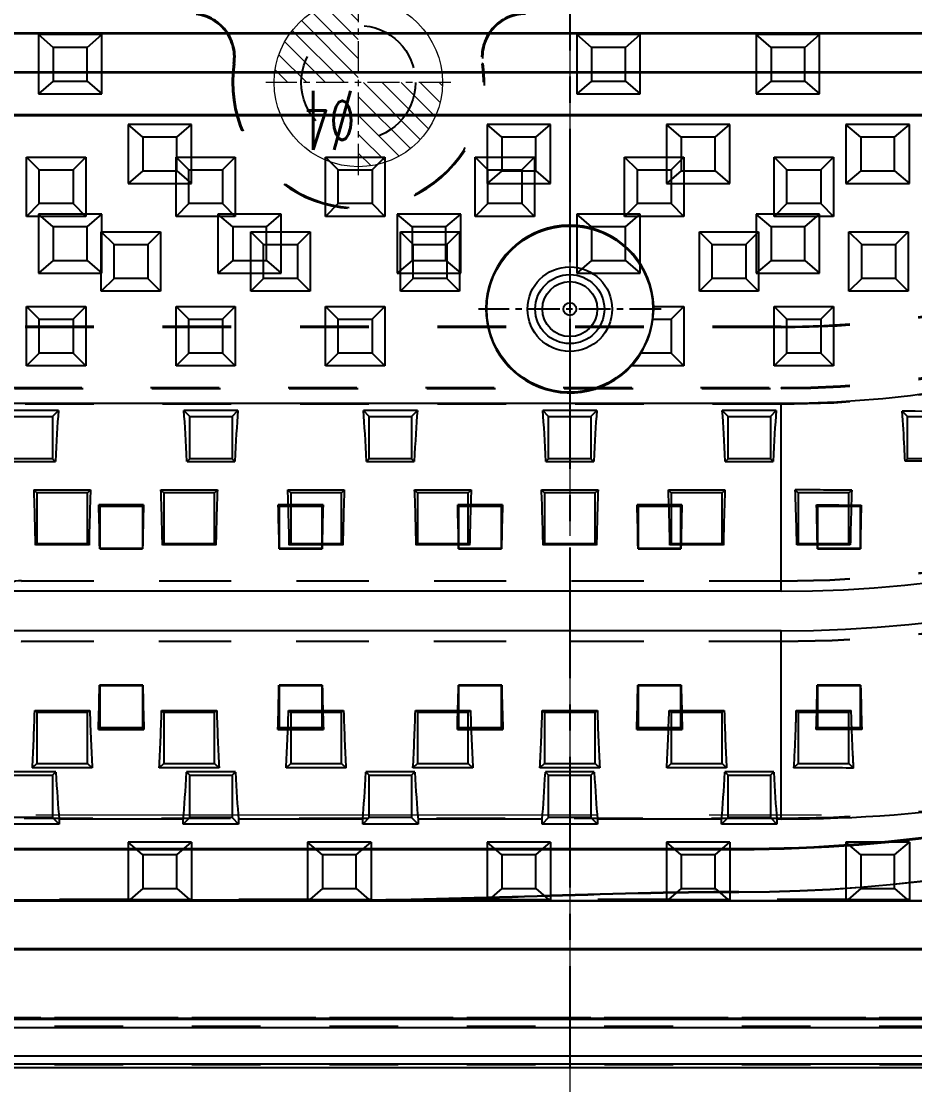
# Model space of a CAD drawing. Header units: millimetres. Extents: x -1495 to -116, y -3881 to 1305.
# Drawn here: x -748.33 to -727.1, y -388.21 to -362.94 of the extents above; entities that cross this region are included whole.
import ezdxf

# ---------------------------------------------------------------- set-up
doc = ezdxf.new("R2010")
doc.units = ezdxf.units.MM
doc.header["$LTSCALE"] = 16.335
doc.linetypes.add('CENTER', pattern=[0.6, 0.375, -0.075, 0.075, -0.075])
doc.linetypes.add('HIDDEN', pattern=[0.2, 0.1, -0.1])
doc.layers.get('0').update_dxf_attribs({"linetype": 'CONTINUOUS'})
for name, color, linetype, lineweight in [('center', 1, 'CENTER', 9), ('epin', 13, 'CONTINUOUS', 9), ('moldbase', 7, 'CONTINUOUS', 20)]:
    doc.layers.add(name, color=color, linetype=linetype, lineweight=lineweight)
doc.layers.add('DEFAULT_2', color=8, linetype='HIDDEN')
doc.styles.add('TXT05', font='txt.shx', dxfattribs={"width": 0.5, "bigfont": 'gbcbig.shx'})

# ---------------------------------------------------------------- blocks, each defined once
blk = doc.blocks.new('epin_ejp_4')
at = {"layer": 'epin'}
h = blk.add_hatch(dxfattribs=at)
h.set_pattern_fill('_ANSI31', color=123, scale=0.1, angle=90, style=0)
h.set_pattern_definition([(135, (760.4252, 313.6428), (-0.2245064, -0.2245064), [])])
h.paths.add_polyline_path([(0, 2, 0.414214), (-2, 0), (0, 0)])
h.paths.add_polyline_path([(2, 0), (0, 0), (0, -2, 0.414214)])
at = {"layer": 'epin', "color": 1, "linetype": 'CENTER', "ltscale": 0.124395}
for p, q in [((0, -2.2), (0, 2.2)), ((-2.2, 0), (2.2, 0))]:
    blk.add_line(p, q, dxfattribs=at)
at = {"layer": 'epin'}
blk.add_circle((0, 0), 2, dxfattribs=at)
at = {"layer": 'epin', "color": 6, "style": 'TXT05', "width": 0.5}
blk.add_text('%%c4', height=1.4, dxfattribs=at).set_placement((0.08, 0.2))
blk = doc.blocks.new('5')
at = {"layer": 'epin', "rotation": 180}
blk.add_blockref('epin_ejp_4', (-952.9, 2339.54), dxfattribs=at)

msp = doc.modelspace()

# ---------------------------------------------------------------- linework, layer by layer
at = {"color": 1, "linetype": 'CENTER', "ltscale": 0.507534}
msp.add_line((-735.3, -305.804), (-735.3, -387.812), dxfattribs=at)
at = {"color": 7, "linetype": 'Continuous'}
for p, q in [((-770.623, -363.231), (-718.215, -363.231)), ((-718.215, -363.226), (-770.619, -363.226)), ((-718.215, -364.152), (-769.12, -364.152)), ((-769.12, -364.158), (-718.215, -364.158)), ((-718.215, -365.163), (-767.589, -365.163)), ((-718.215, -365.184), (-767.589, -365.184)), ((-748.209, -367.576), (-748.209, -366.169)), ((-748.209, -366.169), (-746.802, -366.169)), ((-747.908, -366.47), (-748.209, -366.169)), ((-747.104, -366.47), (-746.802, -366.169)), ((-746.802, -366.169), (-746.802, -367.576)), ((-744.656, -367.576), (-744.656, -366.169)), ((-744.656, -366.169), (-743.249, -366.169)), ((-744.355, -366.47), (-744.656, -366.169)), ((-743.551, -366.47), (-743.249, -366.169)), ((-743.249, -366.169), (-743.249, -367.576)), ((-741.103, -367.576), (-741.103, -366.169)), ((-741.103, -366.169), (-739.696, -366.169)), ((-740.801, -366.47), (-741.103, -366.169)), ((-739.997, -366.47), (-739.696, -366.169)), ((-739.696, -366.169), (-739.696, -367.576)), ((-737.55, -367.576), (-737.55, -366.169)), ((-737.248, -366.47), (-737.55, -366.169)), ((-737.55, -366.169), (-736.143, -366.169)), ((-736.444, -366.47), (-736.143, -366.169)), ((-736.143, -366.169), (-736.143, -367.576)), ((-733.997, -367.576), (-733.997, -366.169)), ((-733.695, -366.47), (-733.997, -366.169)), ((-733.997, -366.169), (-732.59, -366.169)), ((-732.891, -366.47), (-732.59, -366.169)), ((-732.59, -366.169), (-732.59, -367.576)), ((-730.443, -367.576), (-730.443, -366.169)), ((-730.142, -366.47), (-730.443, -366.169)), ((-730.443, -366.169), (-729.036, -366.169)), ((-729.338, -366.47), (-729.036, -366.169)), ((-729.036, -366.169), (-729.036, -367.576)), ((-747.908, -367.274), (-747.908, -366.47)), ((-747.908, -366.47), (-747.104, -366.47)), ((-747.104, -366.47), (-747.104, -367.274)), ((-744.355, -367.274), (-744.355, -366.47)), ((-744.355, -366.47), (-743.551, -366.47)), ((-743.551, -366.47), (-743.551, -367.274)), ((-740.801, -367.274), (-740.801, -366.47)), ((-740.801, -366.47), (-739.997, -366.47)), ((-739.997, -366.47), (-739.997, -367.274)), ((-737.248, -367.274), (-737.248, -366.47)), ((-737.248, -366.47), (-736.444, -366.47)), ((-736.444, -366.47), (-736.444, -367.274)), ((-733.695, -367.274), (-733.695, -366.47)), ((-733.695, -366.47), (-732.891, -366.47)), ((-732.891, -366.47), (-732.891, -367.274)), ((-730.142, -367.274), (-730.142, -366.47)), ((-730.142, -366.47), (-729.338, -366.47)), ((-729.338, -366.47), (-729.338, -367.274)), ((-747.908, -367.274), (-748.209, -367.576)), ((-747.104, -367.274), (-747.908, -367.274)), ((-747.104, -367.274), (-746.802, -367.576)), ((-744.355, -367.274), (-744.656, -367.576)), ((-743.551, -367.274), (-744.355, -367.274)), ((-743.551, -367.274), (-743.249, -367.576)), ((-740.801, -367.274), (-741.103, -367.576)), ((-739.997, -367.274), (-740.801, -367.274)), ((-739.997, -367.274), (-739.696, -367.576)), ((-737.248, -367.274), (-737.55, -367.576)), ((-736.444, -367.274), (-737.248, -367.274)), ((-736.444, -367.274), (-736.143, -367.576)), ((-733.695, -367.274), (-733.997, -367.576)), ((-732.891, -367.274), (-733.695, -367.274)), ((-732.891, -367.274), (-732.59, -367.576)), ((-730.142, -367.274), (-730.443, -367.576)), ((-729.338, -367.274), (-730.142, -367.274)), ((-729.338, -367.274), (-729.036, -367.576)), ((-746.802, -367.576), (-748.209, -367.576)), ((-743.249, -367.576), (-744.656, -367.576)), ((-739.696, -367.576), (-741.103, -367.576)), ((-736.143, -367.576), (-737.55, -367.576)), ((-732.59, -367.576), (-733.997, -367.576)), ((-729.036, -367.576), (-730.443, -367.576)), ((-746.433, -369.352), (-746.433, -367.945)), ((-746.433, -367.945), (-745.026, -367.945)), ((-746.131, -368.247), (-746.433, -367.945)), ((-745.327, -368.247), (-745.026, -367.945)), ((-745.026, -367.945), (-745.026, -369.352)), ((-742.88, -369.352), (-742.88, -367.945)), ((-742.88, -367.945), (-741.473, -367.945)), ((-742.578, -368.247), (-742.88, -367.945)), ((-741.774, -368.247), (-741.473, -367.945)), ((-741.473, -367.945), (-741.473, -369.352)), ((-739.326, -369.352), (-739.326, -367.945)), ((-739.326, -367.945), (-737.919, -367.945)), ((-739.025, -368.247), (-739.326, -367.945)), ((-738.221, -368.247), (-737.919, -367.945)), ((-737.919, -367.945), (-737.919, -369.352)), ((-732.22, -369.352), (-732.22, -367.945)), ((-731.918, -368.247), (-732.22, -367.945)), ((-732.22, -367.945), (-730.813, -367.945)), ((-731.114, -368.247), (-730.813, -367.945)), ((-730.813, -367.945), (-730.813, -369.352)), ((-728.667, -369.352), (-728.667, -367.945)), ((-728.365, -368.247), (-728.667, -367.945)), ((-728.667, -367.945), (-727.26, -367.945)), ((-727.561, -368.247), (-727.26, -367.945)), ((-727.26, -367.945), (-727.26, -369.352)), ((-746.131, -369.051), (-746.131, -368.247)), ((-746.131, -368.247), (-745.327, -368.247)), ((-745.327, -368.247), (-745.327, -369.051)), ((-742.578, -369.051), (-742.578, -368.247)), ((-742.578, -368.247), (-741.774, -368.247)), ((-741.774, -368.247), (-741.774, -369.051)), ((-739.025, -369.051), (-739.025, -368.247)), ((-739.025, -368.247), (-738.221, -368.247)), ((-738.221, -368.247), (-738.221, -369.051)), ((-731.918, -369.051), (-731.918, -368.247)), ((-731.918, -368.247), (-731.114, -368.247)), ((-731.114, -368.247), (-731.114, -369.051)), ((-728.365, -369.051), (-728.365, -368.247)), ((-728.365, -368.247), (-727.561, -368.247)), ((-727.561, -368.247), (-727.561, -369.051)), ((-746.131, -369.051), (-746.433, -369.352)), ((-745.327, -369.051), (-746.131, -369.051)), ((-745.327, -369.051), (-745.026, -369.352)), ((-742.578, -369.051), (-742.88, -369.352)), ((-741.774, -369.051), (-742.578, -369.051)), ((-741.774, -369.051), (-741.473, -369.352)), ((-739.025, -369.051), (-739.326, -369.352)), ((-738.221, -369.051), (-739.025, -369.051)), ((-738.221, -369.051), (-737.919, -369.352)), ((-731.918, -369.051), (-732.22, -369.352)), ((-731.114, -369.051), (-731.918, -369.051)), ((-731.114, -369.051), (-730.813, -369.352)), ((-728.365, -369.051), (-728.667, -369.352)), ((-727.561, -369.051), (-728.365, -369.051)), ((-727.561, -369.051), (-727.26, -369.352)), ((-745.026, -369.352), (-746.433, -369.352)), ((-741.473, -369.352), (-742.88, -369.352)), ((-737.919, -369.352), (-739.326, -369.352)), ((-730.813, -369.352), (-732.22, -369.352)), ((-727.26, -369.352), (-728.667, -369.352)), ((-748.209, -371.129), (-748.209, -369.722)), ((-748.209, -369.722), (-746.802, -369.722)), ((-747.908, -370.023), (-748.209, -369.722)), ((-747.104, -370.023), (-746.802, -369.722)), ((-746.802, -369.722), (-746.802, -371.129)), ((-744.656, -371.129), (-744.656, -369.722)), ((-744.656, -369.722), (-743.249, -369.722)), ((-744.355, -370.023), (-744.656, -369.722)), ((-743.551, -370.023), (-743.249, -369.722)), ((-743.249, -369.722), (-743.249, -371.129)), ((-741.103, -371.129), (-741.103, -369.722)), ((-741.103, -369.722), (-739.696, -369.722)), ((-740.801, -370.023), (-741.103, -369.722)), ((-739.997, -370.023), (-739.696, -369.722)), ((-739.696, -369.722), (-739.696, -371.129)), ((-733.307, -369.722), (-732.59, -369.722)), ((-732.891, -370.023), (-732.59, -369.722)), ((-732.59, -369.722), (-732.59, -371.129)), ((-730.443, -371.129), (-730.443, -369.722)), ((-730.142, -370.023), (-730.443, -369.722)), ((-730.443, -369.722), (-729.036, -369.722)), ((-729.338, -370.023), (-729.036, -369.722)), ((-729.036, -369.722), (-729.036, -371.129)), ((-747.908, -370.827), (-747.908, -370.023)), ((-747.908, -370.023), (-747.104, -370.023)), ((-747.104, -370.023), (-747.104, -370.827)), ((-744.355, -370.827), (-744.355, -370.023)), ((-744.355, -370.023), (-743.551, -370.023)), ((-743.551, -370.023), (-743.551, -370.827)), ((-740.801, -370.827), (-740.801, -370.023)), ((-740.801, -370.023), (-739.997, -370.023)), ((-739.997, -370.023), (-739.997, -370.827)), ((-733.326, -370.023), (-732.891, -370.023)), ((-732.891, -370.023), (-732.891, -370.827)), ((-730.142, -370.827), (-730.142, -370.023)), ((-730.142, -370.023), (-729.338, -370.023)), ((-729.338, -370.023), (-729.338, -370.827)), ((-747.908, -370.827), (-748.209, -371.129)), ((-747.104, -370.827), (-747.908, -370.827)), ((-747.104, -370.827), (-746.802, -371.129)), ((-744.355, -370.827), (-744.656, -371.129)), ((-743.551, -370.827), (-744.355, -370.827)), ((-743.551, -370.827), (-743.249, -371.129)), ((-740.801, -370.827), (-741.103, -371.129)), ((-739.997, -370.827), (-740.801, -370.827)), ((-739.997, -370.827), (-739.696, -371.129)), ((-732.891, -370.827), (-733.609, -370.827)), ((-732.891, -370.827), (-732.59, -371.129)), ((-730.142, -370.827), (-730.443, -371.129)), ((-729.338, -370.827), (-730.142, -370.827)), ((-729.338, -370.827), (-729.036, -371.129)), ((-746.802, -371.129), (-748.209, -371.129)), ((-743.249, -371.129), (-744.656, -371.129)), ((-739.696, -371.129), (-741.103, -371.129)), ((-732.59, -371.129), (-733.831, -371.129)), ((-729.036, -371.129), (-730.443, -371.129)), ((-760.283, -372.017), (-730.275, -372.017)), ((-730.275, -376.485), (-730.275, -372.017)), ((-747.45, -372.192), (-748.734, -372.192)), ((-747.589, -372.332), (-747.45, -372.192)), ((-743.186, -372.192), (-744.47, -372.192)), ((-744.33, -372.332), (-744.47, -372.192)), ((-743.325, -372.332), (-743.186, -372.192)), ((-738.922, -372.192), (-740.206, -372.192)), ((-740.067, -372.332), (-740.206, -372.192)), ((-739.062, -372.332), (-738.922, -372.192)), ((-735.803, -372.332), (-735.942, -372.192)), ((-734.658, -372.192), (-735.942, -372.192)), ((-734.798, -372.332), (-734.658, -372.192)), ((-731.539, -372.332), (-731.678, -372.192)), ((-730.394, -372.192), (-731.678, -372.192)), ((-730.534, -372.332), (-730.394, -372.192)), ((-727.275, -372.332), (-727.401, -372.206)), ((-748.594, -372.332), (-747.589, -372.332)), ((-747.589, -372.332), (-747.589, -373.337)), ((-744.33, -373.337), (-744.33, -372.332)), ((-744.33, -372.332), (-743.325, -372.332)), ((-743.325, -372.332), (-743.325, -373.337)), ((-740.067, -373.337), (-740.067, -372.332)), ((-740.067, -372.332), (-739.062, -372.332)), ((-739.062, -372.332), (-739.062, -373.337)), ((-735.803, -373.337), (-735.803, -372.332)), ((-735.803, -372.332), (-734.798, -372.332)), ((-734.798, -372.332), (-734.798, -373.337)), ((-731.539, -373.337), (-731.539, -372.332)), ((-731.539, -372.332), (-730.534, -372.332)), ((-730.534, -372.332), (-730.534, -373.337)), ((-727.275, -373.337), (-727.275, -372.332)), ((-727.275, -372.332), (-726.27, -372.332)), ((-748.66, -373.403), (-747.523, -373.403)), ((-747.589, -373.337), (-748.594, -373.337)), ((-747.589, -373.337), (-747.523, -373.403)), ((-744.33, -373.337), (-744.396, -373.403)), ((-744.396, -373.403), (-743.259, -373.403)), ((-743.325, -373.337), (-744.33, -373.337)), ((-743.325, -373.337), (-743.259, -373.403)), ((-740.067, -373.337), (-740.133, -373.403)), ((-740.133, -373.403), (-738.996, -373.403)), ((-739.062, -373.337), (-740.067, -373.337)), ((-739.062, -373.337), (-738.996, -373.403)), ((-735.803, -373.337), (-735.869, -373.403)), ((-735.869, -373.403), (-734.732, -373.403)), ((-734.798, -373.337), (-735.803, -373.337)), ((-734.798, -373.337), (-734.732, -373.403)), ((-731.539, -373.337), (-731.605, -373.403)), ((-731.605, -373.403), (-730.468, -373.403)), ((-730.534, -373.337), (-731.539, -373.337)), ((-730.534, -373.337), (-730.468, -373.403)), ((-727.275, -373.337), (-727.334, -373.396)), ((-726.27, -373.337), (-727.275, -373.337)), ((-745.428, -374.434), (-746.492, -374.434)), ((-746.462, -374.464), (-746.492, -374.434)), ((-746.462, -375.469), (-746.462, -374.464)), ((-746.462, -374.464), (-745.457, -374.464)), ((-745.457, -374.464), (-745.428, -374.434)), ((-745.457, -374.464), (-745.457, -375.469)), ((-741.164, -374.434), (-742.228, -374.434)), ((-742.198, -374.464), (-742.228, -374.434)), ((-742.198, -375.469), (-742.198, -374.464)), ((-742.198, -374.464), (-741.193, -374.464)), ((-741.193, -374.464), (-741.164, -374.434)), ((-741.193, -374.464), (-741.193, -375.469)), ((-737.935, -374.464), (-737.964, -374.434)), ((-736.9, -374.434), (-737.964, -374.434)), ((-737.935, -375.469), (-737.935, -374.464)), ((-737.935, -374.464), (-736.93, -374.464)), ((-736.93, -374.464), (-736.9, -374.434)), ((-736.93, -374.464), (-736.93, -375.469)), ((-733.671, -374.464), (-733.7, -374.434)), ((-732.637, -374.434), (-733.7, -374.434)), ((-733.671, -375.469), (-733.671, -374.464)), ((-733.671, -374.464), (-732.666, -374.464)), ((-732.666, -374.464), (-732.637, -374.434)), ((-732.666, -374.464), (-732.666, -375.469)), ((-729.407, -374.464), (-729.436, -374.435)), ((-729.407, -375.469), (-729.407, -374.464)), ((-729.407, -374.464), (-728.402, -374.464)), ((-728.402, -374.464), (-728.375, -374.436)), ((-728.402, -374.464), (-728.402, -375.469)), ((-746.462, -375.469), (-746.469, -375.476)), ((-746.469, -375.476), (-745.45, -375.476)), ((-745.457, -375.469), (-746.462, -375.469)), ((-745.457, -375.469), (-745.45, -375.476)), ((-742.198, -375.469), (-742.206, -375.476)), ((-742.206, -375.476), (-741.186, -375.476)), ((-741.193, -375.469), (-742.198, -375.469)), ((-741.193, -375.469), (-741.186, -375.476)), ((-737.935, -375.469), (-737.942, -375.476)), ((-737.942, -375.476), (-736.923, -375.476)), ((-736.93, -375.469), (-737.935, -375.469)), ((-736.93, -375.469), (-736.923, -375.476)), ((-733.671, -375.469), (-733.678, -375.476)), ((-733.678, -375.476), (-732.659, -375.476)), ((-732.666, -375.469), (-733.671, -375.469)), ((-732.666, -375.469), (-732.659, -375.476)), ((-729.407, -375.469), (-729.414, -375.476)), ((-728.402, -375.469), (-729.407, -375.469)), ((-728.402, -375.469), (-728.396, -375.475)), ((-730.275, -376.485), (-756.908, -376.485)), ((-730.275, -377.426), (-756.908, -377.426)), ((-730.275, -381.899), (-730.275, -377.43)), ((-745.446, -378.716), (-746.474, -378.716)), ((-746.462, -378.728), (-746.474, -378.716)), ((-746.462, -379.733), (-746.462, -378.728)), ((-746.462, -378.728), (-745.457, -378.728)), ((-745.457, -378.728), (-745.446, -378.716)), ((-745.457, -378.728), (-745.457, -379.733)), ((-742.198, -378.728), (-742.21, -378.716)), ((-741.182, -378.716), (-742.21, -378.716)), ((-742.198, -379.733), (-742.198, -378.728)), ((-742.198, -378.728), (-741.193, -378.728)), ((-741.193, -378.728), (-741.182, -378.716)), ((-741.193, -378.728), (-741.193, -379.733)), ((-737.935, -378.728), (-737.946, -378.716)), ((-736.918, -378.716), (-737.946, -378.716)), ((-737.935, -379.733), (-737.935, -378.728)), ((-737.935, -378.728), (-736.93, -378.728)), ((-736.93, -378.728), (-736.918, -378.716)), ((-736.93, -378.728), (-736.93, -379.733)), ((-733.671, -378.728), (-733.682, -378.716)), ((-732.654, -378.716), (-733.682, -378.716)), ((-733.671, -379.733), (-733.671, -378.728)), ((-733.671, -378.728), (-732.666, -378.728)), ((-732.666, -378.728), (-732.654, -378.716)), ((-732.666, -378.728), (-732.666, -379.733)), ((-729.407, -378.728), (-729.419, -378.716)), ((-729.407, -379.733), (-729.407, -378.728)), ((-729.407, -378.728), (-728.402, -378.728)), ((-728.402, -378.728), (-728.389, -378.715)), ((-728.402, -378.728), (-728.402, -379.733)), ((-746.462, -379.733), (-746.5, -379.77)), ((-746.5, -379.77), (-745.42, -379.77)), ((-745.457, -379.733), (-746.462, -379.733)), ((-745.457, -379.733), (-745.42, -379.77)), ((-742.198, -379.733), (-742.236, -379.77)), ((-742.236, -379.77), (-741.156, -379.77)), ((-741.193, -379.733), (-742.198, -379.733)), ((-741.193, -379.733), (-741.156, -379.77)), ((-737.935, -379.733), (-737.972, -379.77)), ((-737.972, -379.77), (-736.892, -379.77)), ((-736.93, -379.733), (-737.935, -379.733)), ((-736.93, -379.733), (-736.892, -379.77)), ((-733.671, -379.733), (-733.709, -379.77)), ((-733.709, -379.77), (-732.628, -379.77)), ((-732.666, -379.733), (-733.671, -379.733)), ((-732.666, -379.733), (-732.628, -379.77)), ((-729.407, -379.733), (-729.445, -379.771)), ((-728.402, -379.733), (-729.407, -379.733)), ((-728.402, -379.733), (-728.362, -379.772)), ((-747.511, -380.781), (-748.673, -380.781)), ((-748.594, -380.859), (-747.589, -380.859)), ((-747.589, -380.859), (-747.511, -380.781)), ((-747.589, -380.859), (-747.589, -381.864)), ((-743.247, -380.781), (-744.409, -380.781)), ((-744.33, -380.859), (-744.409, -380.781)), ((-744.33, -381.864), (-744.33, -380.859)), ((-744.33, -380.859), (-743.325, -380.859)), ((-743.325, -380.859), (-743.247, -380.781)), ((-743.325, -380.859), (-743.325, -381.864)), ((-740.067, -380.859), (-740.145, -380.781)), ((-738.983, -380.781), (-740.145, -380.781)), ((-740.067, -381.864), (-740.067, -380.859)), ((-740.067, -380.859), (-739.062, -380.859)), ((-739.062, -380.859), (-738.983, -380.781)), ((-739.062, -380.859), (-739.062, -381.864)), ((-735.803, -380.859), (-735.881, -380.781)), ((-734.719, -380.781), (-735.881, -380.781)), ((-735.803, -381.864), (-735.803, -380.859)), ((-735.803, -380.859), (-734.798, -380.859)), ((-734.798, -380.859), (-734.719, -380.781)), ((-734.798, -380.859), (-734.798, -381.864)), ((-731.539, -380.859), (-731.618, -380.781)), ((-730.455, -380.781), (-731.618, -380.781)), ((-731.539, -381.864), (-731.539, -380.859)), ((-731.539, -380.859), (-730.534, -380.859)), ((-730.534, -380.859), (-730.455, -380.781)), ((-730.534, -380.859), (-730.534, -381.864)), ((-747.589, -381.864), (-748.594, -381.864)), ((-747.589, -381.864), (-747.434, -382.02)), ((-744.33, -381.864), (-744.485, -382.02)), ((-743.325, -381.864), (-744.33, -381.864)), ((-743.325, -381.864), (-743.17, -382.02)), ((-740.067, -381.864), (-740.222, -382.02)), ((-739.062, -381.864), (-740.067, -381.864)), ((-739.062, -381.864), (-738.906, -382.02)), ((-735.803, -381.864), (-735.958, -382.02)), ((-734.798, -381.864), (-735.803, -381.864)), ((-734.798, -381.864), (-734.643, -382.02)), ((-731.539, -381.864), (-731.694, -382.02)), ((-730.534, -381.864), (-731.539, -381.864)), ((-730.534, -381.864), (-730.379, -382.02)), ((-747.434, -382.02), (-748.749, -382.02)), ((-747.434, -381.899), (-747.434, -382.02)), ((-744.485, -381.899), (-747.434, -381.899)), ((-744.485, -382.02), (-744.485, -381.899)), ((-743.17, -382.02), (-744.485, -382.02)), ((-743.17, -381.899), (-743.17, -382.02)), ((-740.222, -381.899), (-743.17, -381.899)), ((-740.222, -382.02), (-740.222, -381.899)), ((-738.906, -382.02), (-740.222, -382.02)), ((-738.906, -381.899), (-738.906, -382.02)), ((-735.958, -381.899), (-738.906, -381.899)), ((-735.958, -382.02), (-735.958, -381.899)), ((-734.643, -382.02), (-735.958, -382.02)), ((-734.643, -381.899), (-734.643, -382.02)), ((-731.694, -381.899), (-734.643, -381.899)), ((-731.694, -382.02), (-731.694, -381.899)), ((-730.379, -382.02), (-731.694, -382.02)), ((-730.379, -381.899), (-730.379, -382.02)), ((-730.275, -381.899), (-730.379, -381.899)), ((-749.968, -382.602), (-731.28, -382.602)), ((-749.968, -382.623), (-731.28, -382.623)), ((-731.28, -382.623), (-731.28, -382.602)), ((-731.28, -383.628), (-731.28, -383.633)), ((-740.868, -383.829), (-754.082, -383.829)), ((-754.082, -383.839), (-715.2, -383.839)), ((-740.868, -383.834), (-740.868, -383.829)), ((-740.868, -383.834), (-715.2, -383.834)), ((-715.2, -384.98), (-754.082, -384.98)), ((-754.082, -384.998), (-715.2, -384.998)), ((-715.2, -386.643), (-754.082, -386.643)), ((-754.082, -386.657), (-715.2, -386.657)), ((-715.2, -386.858), (-754.082, -386.858)), ((-754.079, -387.525), (-715.2, -387.525)), ((-715.2, -387.726), (-754.081, -387.726)), ((-715.2, -387.812), (-754.081, -387.812))]:
    msp.add_line(p, q, dxfattribs=at)
at = {"color": 1, "linetype": 'CENTER', "ltscale": 0.122732}
for p, q in [((-735.3, -367.609), (-735.3, -371.95)), ((-733.13, -369.78), (-737.471, -369.78))]:
    msp.add_line(p, q, dxfattribs=at)
at = {"color": 7, "linetype": 'Continuous'}
for radius in [1.973, 1.005, 0.821, 0.653, 0.151]:
    msp.add_circle((-735.3, -369.78), radius, dxfattribs=at)
for centre, radius, start, end in [((-730.275, -346.808), 29.678, 270, 357.2565), ((-730.275, -346.808), 30.618, 270, 357.2977), ((-731.28, -346.808), 36.82, 270, 339.9604), ((-731.28, -346.808), 36.825, 270, 339.9604), ((-735.3, -369.78), 1.994, 1.6657, 317.4339), ((-735.3, -369.78), 1.989, 328.2207, 352.9673), ((-730.275, -346.808), 25.209, 270, 285.9758), ((-731.829, -857.925), 485.739, 89.33102, 89.47769), ((-814.131, -376.74), 84.726, 0.85512, 1.5591), ((-644.876, -376.658), 83.528, 178.47609, 179.18867), ((-805.643, -377.348), 76.236, 358.17892, 358.97214), ((-649.908, -377.245), 78.495, 181.07301, 181.84509), ((-730.275, -346.808), 35.091, 270, 287.4988), ((-731.28, -346.808), 35.794, 270, 288.2372), ((-731.28, -346.808), 35.815, 270, 288.2372)]:
    msp.add_arc(centre, radius, start, end, dxfattribs=at)
for centre, major_axis, ratio, start_param, end_param in [((-735.3, -369.745), (0, -1.994), 0.999848, 7.713933, 7.865602), ((-735.3, -369.814), (0, -1.971), 0.999848, 0.84081, 1.031048), ((-747.263, -376.958), (0, -5.779), 0.057143, -2.540413, -2.233437), ((-744.657, -376.958), (0, -5.779), 0.057143, -4.049748, -3.742772), ((-742.999, -376.958), (0, -5.779), 0.057143, -2.540413, -2.233437), ((-740.393, -376.958), (0, -5.779), 0.057143, -4.049748, -3.742772), ((-738.735, -376.958), (0, -5.779), 0.057143, -2.540413, -2.233437), ((-736.129, -376.958), (0, -5.779), 0.057143, -4.049748, -3.742772), ((-734.471, -376.958), (0, -5.779), 0.057143, -2.540413, -2.233437), ((-731.865, -376.958), (0, -5.779), 0.057143, -4.049748, -3.742772), ((-730.208, -376.958), (0, -5.779), 0.057143, -2.540413, -2.233437), ((-746.789, -376.958), (0, -5.779), 0.057143, -4.453034, -4.260509), ((-745.131, -376.958), (0, -5.779), 0.057143, -2.022676, -1.830152), ((-742.525, -376.958), (0, -5.779), 0.057143, -4.453034, -4.260509), ((-740.867, -376.958), (0, -5.779), 0.057143, -2.022676, -1.830152), ((-738.261, -376.958), (0, -5.779), 0.057143, -4.453034, -4.260509), ((-736.603, -376.958), (0, -5.779), 0.057143, -2.022676, -1.830152), ((-733.997, -376.958), (0, -5.779), 0.057143, -4.453034, -4.260509), ((-732.339, -376.958), (0, -5.779), 0.057143, -2.022676, -1.830152), ((-746.789, -376.958), (0, -5.779), 0.057143, 1.06248, 1.261677), ((-745.131, -376.958), (0, -5.779), 0.057143, -1.261677, -1.06248), ((-742.525, -376.958), (0, -5.779), 0.057143, 1.06248, 1.261677), ((-740.867, -376.958), (0, -5.779), 0.057143, -1.261677, -1.06248), ((-738.261, -376.958), (0, -5.779), 0.057143, 1.06248, 1.261677), ((-736.603, -376.958), (0, -5.779), 0.057143, -1.261677, -1.06248), ((-733.997, -376.958), (0, -5.779), 0.057143, 1.06248, 1.261677), ((-732.339, -376.958), (0, -5.779), 0.057143, -1.261677, -1.06248), ((-747.263, -376.958), (0, -5.779), 0.057143, -0.847896, -0.545139), ((-744.657, -376.958), (0, -5.779), 0.057143, 0.545139, 0.847896), ((-742.999, -376.958), (0, -5.779), 0.057143, -0.847896, -0.545139), ((-740.393, -376.958), (0, -5.779), 0.057143, 0.545139, 0.847896), ((-738.735, -376.958), (0, -5.779), 0.057143, -0.847896, -0.545139), ((-736.129, -376.958), (0, -5.779), 0.057143, 0.545139, 0.847896), ((-734.471, -376.958), (0, -5.779), 0.057143, -0.847896, -0.545139), ((-731.865, -376.958), (0, -5.779), 0.057143, 0.545139, 0.847896), ((-730.208, -376.958), (0, -5.779), 0.057143, -0.847896, -0.545139)]:
    msp.add_ellipse(centre, major_axis=major_axis, ratio=ratio, start_param=start_param, end_param=end_param, dxfattribs=at)
msp.add_open_spline([(-727.334, -373.396), (-727.339, -373.287), (-727.357, -372.89), (-727.379, -372.493), (-727.401, -372.206)], degree=3, knots=[0, 0, 0, 0, 0.275828, 1, 1, 1, 1], dxfattribs=at)
for points in [[(-726.216, -373.39), (-726.589, -373.392), (-726.962, -373.394), (-727.334, -373.396)], [(-729.436, -374.435), (-729.082, -374.435), (-728.728, -374.436), (-728.375, -374.436)], [(-728.362, -379.772), (-728.723, -379.772), (-729.084, -379.771), (-729.445, -379.771)], [(-731.28, -383.628), (-734.477, -383.628), (-737.671, -383.829), (-740.868, -383.829)], [(-740.868, -383.834), (-737.671, -383.834), (-734.477, -383.633), (-731.28, -383.633)]]:
    msp.add_open_spline(points, degree=3, dxfattribs=at)
at = {"layer": 'center', "color": 1, "linetype": 'CENTER', "ltscale": 0.510071}
msp.add_line((-735.3, -305.804), (-735.3, -387.812), dxfattribs=at)
at = {"layer": 'DEFAULT_2', "color": 8, "linetype": 'HIDDEN'}
for p, q in [((-747.926, -363.257), (-747.926, -364.664)), ((-746.419, -363.257), (-747.926, -363.257)), ((-747.575, -363.559), (-747.926, -363.257)), ((-746.771, -363.559), (-746.419, -363.257)), ((-746.419, -364.664), (-746.419, -363.257)), ((-735.135, -363.257), (-735.135, -364.664)), ((-733.627, -363.257), (-735.135, -363.257)), ((-734.783, -363.559), (-735.135, -363.257)), ((-733.979, -363.559), (-733.627, -363.257)), ((-733.627, -364.664), (-733.627, -363.257)), ((-730.871, -363.257), (-730.871, -364.664)), ((-730.519, -363.559), (-730.871, -363.257)), ((-729.364, -363.257), (-730.871, -363.257)), ((-729.715, -363.559), (-729.364, -363.257)), ((-729.364, -364.664), (-729.364, -363.257)), ((-747.575, -363.559), (-747.575, -364.363)), ((-746.771, -363.559), (-747.575, -363.559)), ((-746.771, -364.363), (-746.771, -363.559)), ((-734.783, -363.559), (-734.783, -364.363)), ((-733.979, -363.559), (-734.783, -363.559)), ((-733.979, -364.363), (-733.979, -363.559)), ((-730.519, -363.559), (-730.519, -364.363)), ((-729.715, -363.559), (-730.519, -363.559)), ((-729.715, -364.363), (-729.715, -363.559)), ((-743.267, -363.949), (-743.29, -363.945)), ((-737.36, -363.945), (-737.383, -363.949)), ((-747.575, -364.363), (-747.926, -364.664)), ((-747.575, -364.363), (-746.771, -364.363)), ((-746.771, -364.363), (-746.419, -364.664)), ((-734.783, -364.363), (-735.135, -364.664)), ((-734.783, -364.363), (-733.979, -364.363)), ((-733.979, -364.363), (-733.627, -364.664)), ((-730.519, -364.363), (-730.871, -364.664)), ((-730.519, -364.363), (-729.715, -364.363)), ((-729.715, -364.363), (-729.364, -364.664)), ((-747.926, -364.664), (-746.419, -364.664)), ((-735.135, -364.664), (-733.627, -364.664)), ((-730.871, -364.664), (-729.364, -364.664)), ((-745.794, -365.389), (-745.794, -366.796)), ((-744.287, -365.389), (-745.794, -365.389)), ((-745.443, -365.691), (-745.794, -365.389)), ((-744.639, -365.691), (-744.287, -365.389)), ((-744.287, -366.796), (-744.287, -365.389)), ((-737.267, -365.389), (-737.267, -366.796)), ((-736.915, -365.691), (-737.267, -365.389)), ((-735.759, -365.389), (-737.267, -365.389)), ((-736.111, -365.691), (-735.759, -365.389)), ((-735.759, -366.796), (-735.759, -365.389)), ((-733.003, -365.389), (-733.003, -366.796)), ((-732.651, -365.691), (-733.003, -365.389)), ((-731.495, -365.389), (-733.003, -365.389)), ((-731.847, -365.691), (-731.495, -365.389)), ((-731.495, -366.796), (-731.495, -365.389)), ((-728.739, -365.389), (-728.739, -366.796)), ((-728.387, -365.691), (-728.739, -365.389)), ((-727.232, -365.389), (-728.739, -365.389)), ((-727.583, -365.691), (-727.232, -365.389)), ((-727.232, -366.796), (-727.232, -365.389)), ((-745.443, -365.691), (-745.443, -366.495)), ((-744.639, -365.691), (-745.443, -365.691)), ((-744.639, -366.495), (-744.639, -365.691)), ((-736.915, -365.691), (-736.915, -366.495)), ((-736.111, -365.691), (-736.915, -365.691)), ((-736.111, -366.495), (-736.111, -365.691)), ((-732.651, -365.691), (-732.651, -366.495)), ((-731.847, -365.691), (-732.651, -365.691)), ((-731.847, -366.495), (-731.847, -365.691)), ((-728.387, -365.691), (-728.387, -366.495)), ((-727.583, -365.691), (-728.387, -365.691)), ((-727.583, -366.495), (-727.583, -365.691)), ((-745.443, -366.495), (-745.794, -366.796)), ((-745.443, -366.495), (-744.639, -366.495)), ((-744.639, -366.495), (-744.287, -366.796)), ((-736.915, -366.495), (-737.267, -366.796)), ((-736.915, -366.495), (-736.111, -366.495)), ((-736.111, -366.495), (-735.759, -366.796)), ((-732.651, -366.495), (-733.003, -366.796)), ((-732.651, -366.495), (-731.847, -366.495)), ((-731.847, -366.495), (-731.495, -366.796)), ((-728.387, -366.495), (-728.739, -366.796)), ((-728.387, -366.495), (-727.583, -366.495)), ((-727.583, -366.495), (-727.232, -366.796)), ((-745.794, -366.796), (-744.287, -366.796)), ((-737.267, -366.796), (-735.759, -366.796)), ((-733.003, -366.796), (-731.495, -366.796)), ((-728.739, -366.796), (-727.232, -366.796)), ((-747.926, -367.521), (-747.926, -368.928)), ((-746.419, -367.521), (-747.926, -367.521)), ((-747.575, -367.823), (-747.926, -367.521)), ((-746.771, -367.823), (-746.419, -367.521)), ((-746.419, -368.928), (-746.419, -367.521)), ((-743.663, -367.521), (-743.663, -368.928)), ((-742.155, -367.521), (-743.663, -367.521)), ((-743.311, -367.823), (-743.663, -367.521)), ((-742.507, -367.823), (-742.155, -367.521)), ((-742.155, -368.928), (-742.155, -367.521)), ((-739.399, -367.521), (-739.399, -368.928)), ((-737.891, -367.521), (-739.399, -367.521)), ((-739.047, -367.823), (-739.399, -367.521)), ((-738.243, -367.823), (-737.891, -367.521)), ((-737.891, -368.928), (-737.891, -367.521)), ((-735.135, -367.521), (-735.135, -368.928)), ((-734.783, -367.823), (-735.135, -367.521)), ((-733.627, -367.521), (-735.135, -367.521)), ((-733.979, -367.823), (-733.627, -367.521)), ((-733.627, -368.928), (-733.627, -367.521)), ((-730.871, -367.521), (-730.871, -368.928)), ((-730.519, -367.823), (-730.871, -367.521)), ((-729.364, -367.521), (-730.871, -367.521)), ((-729.715, -367.823), (-729.364, -367.521)), ((-729.364, -368.928), (-729.364, -367.521)), ((-747.575, -367.823), (-747.575, -368.627)), ((-746.771, -367.823), (-747.575, -367.823)), ((-746.771, -368.627), (-746.771, -367.823)), ((-743.311, -367.823), (-743.311, -368.627)), ((-742.507, -367.823), (-743.311, -367.823)), ((-742.507, -368.627), (-742.507, -367.823)), ((-739.047, -367.823), (-739.047, -368.627)), ((-738.243, -367.823), (-739.047, -367.823)), ((-738.243, -368.627), (-738.243, -367.823)), ((-734.783, -367.823), (-734.783, -368.627)), ((-733.979, -367.823), (-734.783, -367.823)), ((-733.979, -368.627), (-733.979, -367.823)), ((-730.519, -367.823), (-730.519, -368.627)), ((-729.715, -367.823), (-730.519, -367.823)), ((-729.715, -368.627), (-729.715, -367.823)), ((-747.575, -368.627), (-747.926, -368.928)), ((-747.575, -368.627), (-746.771, -368.627)), ((-746.771, -368.627), (-746.419, -368.928)), ((-743.311, -368.627), (-743.663, -368.928)), ((-743.311, -368.627), (-742.507, -368.627)), ((-742.507, -368.627), (-742.155, -368.928)), ((-739.047, -368.627), (-739.399, -368.928)), ((-739.047, -368.627), (-738.243, -368.627)), ((-738.243, -368.627), (-737.891, -368.928)), ((-734.783, -368.627), (-735.135, -368.928)), ((-734.783, -368.627), (-733.979, -368.627)), ((-733.979, -368.627), (-733.627, -368.928)), ((-730.519, -368.627), (-730.871, -368.928)), ((-730.519, -368.627), (-729.715, -368.627)), ((-729.715, -368.627), (-729.364, -368.928)), ((-747.926, -368.928), (-746.419, -368.928)), ((-743.663, -368.928), (-742.155, -368.928)), ((-739.399, -368.928), (-737.891, -368.928)), ((-735.135, -368.928), (-733.627, -368.928)), ((-730.871, -368.928), (-729.364, -368.928)), ((-730.275, -370.214), (-762.189, -370.214)), ((-730.275, -370.19), (-762.176, -370.19)), ((-730.275, -370.19), (-730.275, -370.214)), ((-761.597, -371.642), (-730.275, -371.642)), ((-761.567, -371.666), (-730.275, -371.666)), ((-730.275, -371.642), (-730.275, -371.666)), ((-730.275, -372.039), (-761.497, -372.039)), ((-748.032, -374.078), (-746.688, -374.078)), ((-747.963, -374.148), (-748.032, -374.078)), ((-747.963, -374.148), (-747.963, -375.354)), ((-746.757, -374.148), (-747.963, -374.148)), ((-746.757, -374.148), (-746.688, -374.078)), ((-746.757, -375.354), (-746.757, -374.148)), ((-745.017, -374.078), (-743.673, -374.078)), ((-744.948, -374.148), (-745.017, -374.078)), ((-744.948, -374.148), (-744.948, -375.354)), ((-743.742, -374.148), (-744.948, -374.148)), ((-743.742, -374.148), (-743.673, -374.078)), ((-743.742, -375.354), (-743.742, -374.148)), ((-741.933, -374.148), (-742.002, -374.078)), ((-742.002, -374.078), (-740.658, -374.078)), ((-741.933, -374.148), (-741.933, -375.354)), ((-740.727, -374.148), (-741.933, -374.148)), ((-740.727, -374.148), (-740.658, -374.078)), ((-740.727, -375.354), (-740.727, -374.148)), ((-738.918, -374.148), (-738.987, -374.078)), ((-738.987, -374.078), (-737.643, -374.078)), ((-738.918, -374.148), (-738.918, -375.354)), ((-737.712, -374.148), (-738.918, -374.148)), ((-737.712, -374.148), (-737.643, -374.078)), ((-737.712, -375.354), (-737.712, -374.148)), ((-735.903, -374.148), (-735.972, -374.078)), ((-735.972, -374.078), (-734.628, -374.078)), ((-735.903, -374.148), (-735.903, -375.354)), ((-734.697, -374.148), (-735.903, -374.148)), ((-734.697, -374.148), (-734.628, -374.078)), ((-734.697, -375.354), (-734.697, -374.148)), ((-732.888, -374.148), (-732.957, -374.078)), ((-732.957, -374.078), (-731.613, -374.078)), ((-732.888, -374.148), (-732.888, -375.354)), ((-731.682, -374.148), (-732.888, -374.148)), ((-731.682, -374.148), (-731.613, -374.078)), ((-731.682, -375.354), (-731.682, -374.148)), ((-729.873, -374.148), (-729.942, -374.079)), ((-729.873, -374.148), (-729.873, -375.354)), ((-728.667, -374.148), (-729.873, -374.148)), ((-728.667, -374.148), (-728.6, -374.08)), ((-728.667, -375.354), (-728.667, -374.148)), ((-747.963, -375.354), (-747.996, -375.386)), ((-746.725, -375.386), (-747.996, -375.386)), ((-747.963, -375.354), (-746.757, -375.354)), ((-746.757, -375.354), (-746.725, -375.386)), ((-744.948, -375.354), (-744.981, -375.386)), ((-743.71, -375.386), (-744.981, -375.386)), ((-744.948, -375.354), (-743.742, -375.354)), ((-743.742, -375.354), (-743.71, -375.386)), ((-741.933, -375.354), (-741.966, -375.386)), ((-740.695, -375.386), (-741.966, -375.386)), ((-741.933, -375.354), (-740.727, -375.354)), ((-740.727, -375.354), (-740.695, -375.386)), ((-738.918, -375.354), (-738.951, -375.386)), ((-737.68, -375.386), (-738.951, -375.386)), ((-738.918, -375.354), (-737.712, -375.354)), ((-737.712, -375.354), (-737.68, -375.386)), ((-735.903, -375.354), (-735.936, -375.386)), ((-734.665, -375.386), (-735.936, -375.386)), ((-735.903, -375.354), (-734.697, -375.354)), ((-734.697, -375.354), (-734.665, -375.386)), ((-732.888, -375.354), (-732.921, -375.386)), ((-731.65, -375.386), (-732.921, -375.386)), ((-732.888, -375.354), (-731.682, -375.354)), ((-731.682, -375.354), (-731.65, -375.386)), ((-729.873, -375.354), (-729.906, -375.386)), ((-729.873, -375.354), (-728.667, -375.354)), ((-729.414, -375.476), (-728.396, -375.475)), ((-728.667, -375.354), (-728.636, -375.385)), ((-748.334, -376.244), (-748.325, -376.234)), ((-730.275, -376.244), (-748.334, -376.244)), ((-748.325, -376.234), (-730.275, -376.234)), ((-748.334, -377.672), (-730.275, -377.672)), ((-748.334, -377.672), (-748.325, -377.682)), ((-730.275, -377.682), (-748.325, -377.682)), ((-728.389, -378.715), (-729.419, -378.716)), ((-748.015, -379.318), (-746.706, -379.318)), ((-747.963, -379.37), (-748.015, -379.318)), ((-746.757, -379.37), (-746.706, -379.318)), ((-745, -379.318), (-743.691, -379.318)), ((-744.948, -379.37), (-745, -379.318)), ((-743.742, -379.37), (-743.691, -379.318)), ((-741.933, -379.37), (-741.985, -379.318)), ((-741.985, -379.318), (-740.676, -379.318)), ((-740.727, -379.37), (-740.676, -379.318)), ((-738.918, -379.37), (-738.97, -379.318)), ((-738.97, -379.318), (-737.661, -379.318)), ((-737.712, -379.37), (-737.661, -379.318)), ((-735.903, -379.37), (-735.955, -379.318)), ((-735.955, -379.318), (-734.646, -379.318)), ((-734.697, -379.37), (-734.646, -379.318)), ((-732.888, -379.37), (-732.94, -379.318)), ((-732.94, -379.318), (-731.631, -379.318)), ((-731.682, -379.37), (-731.631, -379.318)), ((-729.873, -379.37), (-729.925, -379.318)), ((-728.667, -379.37), (-728.614, -379.317)), ((-747.963, -379.37), (-747.963, -380.576)), ((-746.757, -379.37), (-747.963, -379.37)), ((-746.757, -380.576), (-746.757, -379.37)), ((-744.948, -379.37), (-744.948, -380.576)), ((-743.742, -379.37), (-744.948, -379.37)), ((-743.742, -380.576), (-743.742, -379.37)), ((-741.933, -379.37), (-741.933, -380.576)), ((-740.727, -379.37), (-741.933, -379.37)), ((-740.727, -380.576), (-740.727, -379.37)), ((-738.918, -379.37), (-738.918, -380.576)), ((-737.712, -379.37), (-738.918, -379.37)), ((-737.712, -380.576), (-737.712, -379.37)), ((-735.903, -379.37), (-735.903, -380.576)), ((-734.697, -379.37), (-735.903, -379.37)), ((-734.697, -380.576), (-734.697, -379.37)), ((-732.888, -379.37), (-732.888, -380.576)), ((-731.682, -379.37), (-732.888, -379.37)), ((-731.682, -380.576), (-731.682, -379.37)), ((-729.873, -379.37), (-729.873, -380.576)), ((-728.667, -379.37), (-729.873, -379.37)), ((-728.667, -380.576), (-728.667, -379.37)), ((-747.963, -380.576), (-748.072, -380.685)), ((-747.963, -380.576), (-746.757, -380.576)), ((-746.757, -380.576), (-746.648, -380.685)), ((-744.948, -380.576), (-745.057, -380.685)), ((-744.948, -380.576), (-743.742, -380.576)), ((-743.742, -380.576), (-743.633, -380.685)), ((-741.933, -380.576), (-742.042, -380.685)), ((-741.933, -380.576), (-740.727, -380.576)), ((-740.727, -380.576), (-740.618, -380.685)), ((-738.918, -380.576), (-739.027, -380.685)), ((-738.918, -380.576), (-737.712, -380.576)), ((-737.712, -380.576), (-737.603, -380.685)), ((-735.903, -380.576), (-736.012, -380.685)), ((-735.903, -380.576), (-734.697, -380.576)), ((-734.697, -380.576), (-734.588, -380.685)), ((-732.888, -380.576), (-732.997, -380.685)), ((-732.888, -380.576), (-731.682, -380.576)), ((-731.682, -380.576), (-731.573, -380.685)), ((-729.873, -380.576), (-729.982, -380.685)), ((-729.873, -380.576), (-728.667, -380.576)), ((-728.667, -380.576), (-728.556, -380.687)), ((-746.648, -380.685), (-748.072, -380.685)), ((-743.633, -380.685), (-745.057, -380.685)), ((-740.618, -380.685), (-742.042, -380.685)), ((-737.603, -380.685), (-739.027, -380.685)), ((-734.588, -380.685), (-736.012, -380.685)), ((-731.573, -380.685), (-732.997, -380.685)), ((-751.534, -381.876), (-730.275, -381.876)), ((-745.794, -382.445), (-745.794, -383.808)), ((-744.287, -382.445), (-745.794, -382.445)), ((-745.443, -382.746), (-745.794, -382.445)), ((-744.639, -382.746), (-744.287, -382.445)), ((-744.287, -382.445), (-744.287, -383.808)), ((-741.531, -382.445), (-741.531, -383.808)), ((-741.179, -382.746), (-741.531, -382.445)), ((-740.023, -382.445), (-741.531, -382.445)), ((-740.375, -382.746), (-740.023, -382.445)), ((-740.023, -382.445), (-740.023, -383.808)), ((-737.267, -382.445), (-737.267, -383.808)), ((-736.915, -382.746), (-737.267, -382.445)), ((-735.759, -382.445), (-737.267, -382.445)), ((-736.111, -382.746), (-735.759, -382.445)), ((-735.759, -382.445), (-735.759, -383.808)), ((-733.003, -382.445), (-733.003, -383.808)), ((-732.651, -382.746), (-733.003, -382.445)), ((-731.495, -382.445), (-733.003, -382.445)), ((-731.847, -382.746), (-731.495, -382.445)), ((-731.495, -382.445), (-731.495, -383.808)), ((-728.739, -382.445), (-728.739, -383.808)), ((-728.387, -382.746), (-728.739, -382.445)), ((-727.232, -382.445), (-728.739, -382.445)), ((-727.583, -382.746), (-727.232, -382.445)), ((-727.232, -382.445), (-727.232, -383.808)), ((-745.443, -382.746), (-745.443, -383.55)), ((-744.639, -382.746), (-745.443, -382.746)), ((-744.639, -383.55), (-744.639, -382.746)), ((-741.179, -382.746), (-741.179, -383.55)), ((-740.375, -382.746), (-741.179, -382.746)), ((-740.375, -383.55), (-740.375, -382.746)), ((-736.915, -382.746), (-736.915, -383.55)), ((-736.111, -382.746), (-736.915, -382.746)), ((-736.111, -383.55), (-736.111, -382.746)), ((-732.651, -382.746), (-732.651, -383.55)), ((-731.847, -382.746), (-732.651, -382.746)), ((-731.847, -383.55), (-731.847, -382.746)), ((-728.387, -382.746), (-728.387, -383.55)), ((-727.583, -382.746), (-728.387, -382.746)), ((-727.583, -383.55), (-727.583, -382.746)), ((-745.443, -383.55), (-745.744, -383.808)), ((-745.443, -383.55), (-744.639, -383.55)), ((-744.639, -383.55), (-744.337, -383.808)), ((-741.179, -383.55), (-741.48, -383.808)), ((-741.179, -383.55), (-740.375, -383.55)), ((-740.375, -383.55), (-740.074, -383.808)), ((-736.915, -383.55), (-737.216, -383.808)), ((-736.915, -383.55), (-736.111, -383.55)), ((-736.111, -383.55), (-735.81, -383.808)), ((-732.651, -383.55), (-732.953, -383.808)), ((-732.651, -383.55), (-731.847, -383.55)), ((-731.847, -383.55), (-731.546, -383.808)), ((-728.387, -383.55), (-728.689, -383.808)), ((-728.387, -383.55), (-727.583, -383.55)), ((-727.583, -383.55), (-727.282, -383.808)), ((-745.794, -383.808), (-748.551, -383.808)), ((-745.744, -383.808), (-745.794, -383.808)), ((-745.744, -383.808), (-744.337, -383.808)), ((-744.287, -383.808), (-744.337, -383.808)), ((-741.531, -383.808), (-744.287, -383.808)), ((-741.48, -383.808), (-741.531, -383.808)), ((-741.48, -383.808), (-740.074, -383.808)), ((-740.023, -383.808), (-740.074, -383.808)), ((-737.267, -383.808), (-740.023, -383.808)), ((-737.216, -383.808), (-737.267, -383.808)), ((-737.216, -383.808), (-735.81, -383.808)), ((-735.759, -383.808), (-735.81, -383.808)), ((-733.003, -383.808), (-735.759, -383.808)), ((-732.953, -383.808), (-733.003, -383.808)), ((-732.953, -383.808), (-731.546, -383.808)), ((-731.495, -383.808), (-731.546, -383.808)), ((-728.739, -383.808), (-731.495, -383.808)), ((-728.689, -383.808), (-728.739, -383.808)), ((-728.689, -383.808), (-727.282, -383.808)), ((-727.232, -383.808), (-727.282, -383.808)), ((-724.475, -383.808), (-727.232, -383.808)), ((-754.082, -384.988), (-715.2, -384.988)), ((-754.082, -386.615), (-715.2, -386.615)), ((-715.2, -386.621), (-754.082, -386.621)), ((-754.082, -386.822), (-715.2, -386.822)), ((-715.2, -387.533), (-754.081, -387.533)), ((-754.081, -387.734), (-715.2, -387.734))]:
    msp.add_line(p, q, dxfattribs=at)
msp.add_circle((-740.325, -364.395), 1.357, dxfattribs=at)
for centre, radius, start, end in [((-730.275, -346.808), 35.069, 270, 333.4966), ((-744.3, -363.792), 1.045, 351.3731, 90), ((-744.3, -363.792), 1.021, 351.3731, 90), ((-736.351, -363.792), 1.045, 90, 188.6269), ((-736.351, -363.792), 1.021, 90, 188.6269), ((-740.325, -364.395), 2.999, 171.3731, 8.6269), ((-740.325, -364.395), 2.975, 171.3731, 8.6269), ((-730.275, -346.808), 25.231, 270, 314.9513), ((-730.275, -346.808), 23.406, 270, 295.9324), ((-730.275, -346.808), 23.382, 270, 289.8299), ((-730.275, -346.808), 24.834, 270, 295.9324), ((-730.275, -346.808), 24.858, 270, 295.9324), ((-730.275, -346.808), 29.426, 270, 305.6853), ((-730.275, -346.808), 29.436, 270, 305.6853), ((-730.275, -346.808), 30.864, 270, 305.6853), ((-730.275, -346.808), 30.874, 270, 305.6853), ((-795.705, -376.577), 65.81, 1.03696, 2.17584), ((-657.932, -376.658), 70.715, 177.91095, 178.96858), ((-748.325, -376.958), 0.724, 90.0102, 269.9898), ((-730.261, -934.793), 554.109, 89.8237, 89.97118)]:
    msp.add_arc(centre, radius, start, end, dxfattribs=at)
for centre, start_param, end_param in [((-748.366, -376.958), -4.436953, -4.190793), ((-746.354, -376.958), -2.092392, -1.846233), ((-745.351, -376.958), -4.436953, -4.190793), ((-743.339, -376.958), -2.092392, -1.846233), ((-742.336, -376.958), -4.436953, -4.190793), ((-740.324, -376.958), -2.092392, -1.846233), ((-739.321, -376.958), -4.436953, -4.190793), ((-737.309, -376.958), -2.092392, -1.846233), ((-736.306, -376.958), -4.436953, -4.190793), ((-734.294, -376.958), -2.092392, -1.846233), ((-733.291, -376.958), -4.436953, -4.190793), ((-731.279, -376.958), -2.092392, -1.846233), ((-748.366, -376.958), 0.869884, 1.150025), ((-746.354, -376.958), -1.150025, -0.869884), ((-745.351, -376.958), 0.869884, 1.150025), ((-743.339, -376.958), -1.150025, -0.869884), ((-742.336, -376.958), 0.869884, 1.150025), ((-740.324, -376.958), -1.150025, -0.869884), ((-739.321, -376.958), 0.869884, 1.150025), ((-737.309, -376.958), -1.150025, -0.869884), ((-736.306, -376.958), 0.869884, 1.150025), ((-734.294, -376.958), -1.150025, -0.869884), ((-733.291, -376.958), 0.869884, 1.150025), ((-731.279, -376.958), -1.150025, -0.869884)]:
    msp.add_ellipse(centre, major_axis=(0, -5.779), ratio=0.066667, start_param=start_param, end_param=end_param, dxfattribs=at)
for points in [[(-728.6, -374.08), (-729.047, -374.079), (-729.495, -374.079), (-729.942, -374.079)], [(-728.636, -375.385), (-729.059, -375.386), (-729.482, -375.386), (-729.906, -375.386)], [(-729.925, -379.318), (-729.488, -379.318), (-729.051, -379.318), (-728.614, -379.317)]]:
    msp.add_open_spline(points, degree=3, dxfattribs=at)
for points, knots in [([(-729.925, -379.318), (-729.928, -379.439), (-729.943, -379.895), (-729.963, -380.351), (-729.982, -380.685)], [0, 0, 0, 0, 0.265844, 1, 1, 1, 1]), ([(-728.556, -380.687), (-728.562, -380.581), (-728.586, -380.125), (-728.604, -379.668), (-728.614, -379.317)], [0, 0, 0, 0, 0.232348, 1, 1, 1, 1])]:
    msp.add_open_spline(points, degree=3, knots=knots, dxfattribs=at)
at = {"layer": 'moldbase', "color": 1, "linetype": 'CENTER', "ltscale": 2.176921}
for p, q in [((-735.3, -206.808), (-735.3, -556.808)), ((-585.3, -381.808), (-885.3, -381.808))]:
    msp.add_line(p, q, dxfattribs=at)

# ---------------------------------------------------------------- block references
msp.add_blockref('5', (212.574, -2703.936))

doc.saveas('drawing.dxf')
